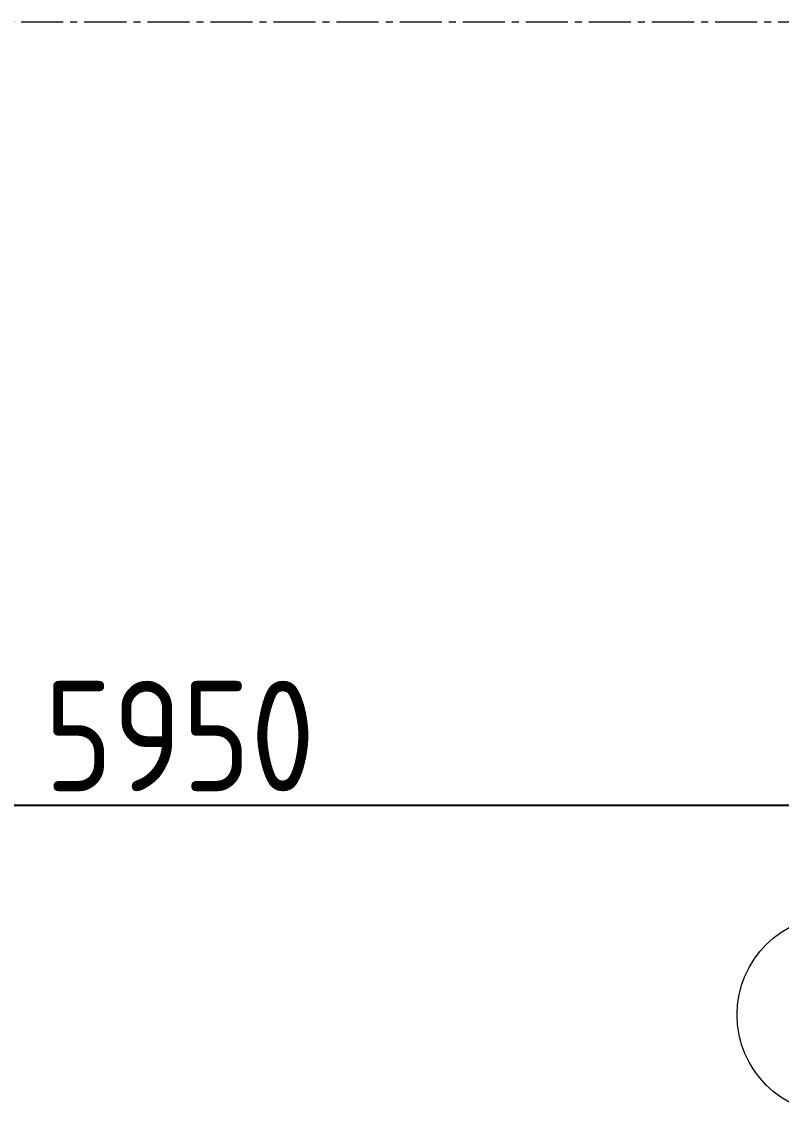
# Model space of a CAD drawing. Header units: millimetres. Extents: x 163705 to 1616509, y 81827 to 302547.
# Drawn here: x 665287 to 668727, y 241216 to 246163 of the extents above; entities that cross this region are included whole.
import ezdxf

# ---------------------------------------------------------------- set-up
doc = ezdxf.new("R2010")
doc.units = ezdxf.units.MM
doc.header["$LTSCALE"] = 10
doc.linetypes.add('CENTER2', pattern=[28.575, 19.05, -3.175, 3.175, -3.175])
for name, color, linetype, lineweight in [('1-中心线', 1, 'CENTER2', 0), ('1-护栏', 4, 'Continuous', 18), ('1-标注', 3, 'Continuous', 0)]:
    doc.layers.add(name, color=color, linetype=linetype, lineweight=lineweight)
doc.styles.add('HZ', font='gbenor.shx', dxfattribs={"bigfont": 'gbcbig.shx'})
doc.dimstyles.new('100$0', dxfattribs={"dimscale": 100, "dimtxt": 5, "dimasz": 1.5, "dimexe": 1.5, "dimexo": 0.5, "dimtad": 1, "dimdec": 0, "dimdsep": 46, "dimtxsty": 'HZ', "dimblk": 'ARCHTICK', "dimcen": 2.5, "dimdle": 1, "dimclrd": 256, "dimclre": 256, "dimadec": 0, "dimazin": 0, "dimtfac": 1, "dimtdec": 0, "dimtmove": 0, "dimatfit": 3, "dimfxl": 0, "dimarcsym": 0})

# ---------------------------------------------------------------- blocks, each defined once
blk = doc.blocks.new('_ArchTick')
at = {"const_width": 0.15}
blk.add_lwpolyline([(-0.5, -0.5), (0.5, 0.5)], dxfattribs=at)
blk = doc.blocks.new('*D981')
at = {"layer": '1-标注', "lineweight": -2, "transparency": 16777216}
for p, q in [((663027, 244112.7), (663027, 242466)), ((668977, 244112.7), (668977, 242466)), ((662927, 242616), (669077, 242616))]:
    blk.add_line(p, q, dxfattribs=at)
at = {"layer": 'Defpoints', "color": 0, "transparency": 16777216}
for p in [(663027, 244162.7), (668977, 244162.7), (668977, 242616)]:
    blk.add_point(p, dxfattribs=at)
at = {"layer": '1-标注', "lineweight": -2, "transparency": 16777216, "xscale": 150, "yscale": 150, "zscale": 150, "rotation": 180}
blk.add_blockref('_ArchTick', (663027, 242616), dxfattribs=at)
at = {"layer": '1-标注', "lineweight": -2, "transparency": 16777216, "xscale": 150, "yscale": 150, "zscale": 150}
blk.add_blockref('_ArchTick', (668977, 242616), dxfattribs=at)
at = {"layer": '1-标注', "color": 0, "transparency": 16777216, "insert": (666002, 242928.5), "char_height": 500, "attachment_point": 5, "style": 'HZ'}
blk.add_mtext('5950', dxfattribs=at)

msp = doc.modelspace()

# ---------------------------------------------------------------- linework, layer by layer
at = {"layer": '1-中心线'}
msp.add_line((652710.886, 246162.835), (682827.037, 246162.835), dxfattribs=at)
at = {"layer": '1-护栏'}
msp.add_circle((668977.037, 241665.997), 450, dxfattribs=at)

# ---------------------------------------------------------------- dimensions: what is measured, and where the dimension line sits
at = {"layer": '1-标注'}
dim = msp.add_linear_dim(base=(668977.037, 242615.997), p1=(663027.037, 244162.703), p2=(668977.037, 244162.703), dimstyle='100$0', override={"dimtol": 0, "dimlim": 0, "dimtdec": 8, "dimtix": 1}, dxfattribs=at)
dim.commit()
dim.dimension.update_dxf_attribs({"geometry": '*D981', "text_midpoint": (666002.037, 242928.497)})

doc.saveas('drawing.dxf')
